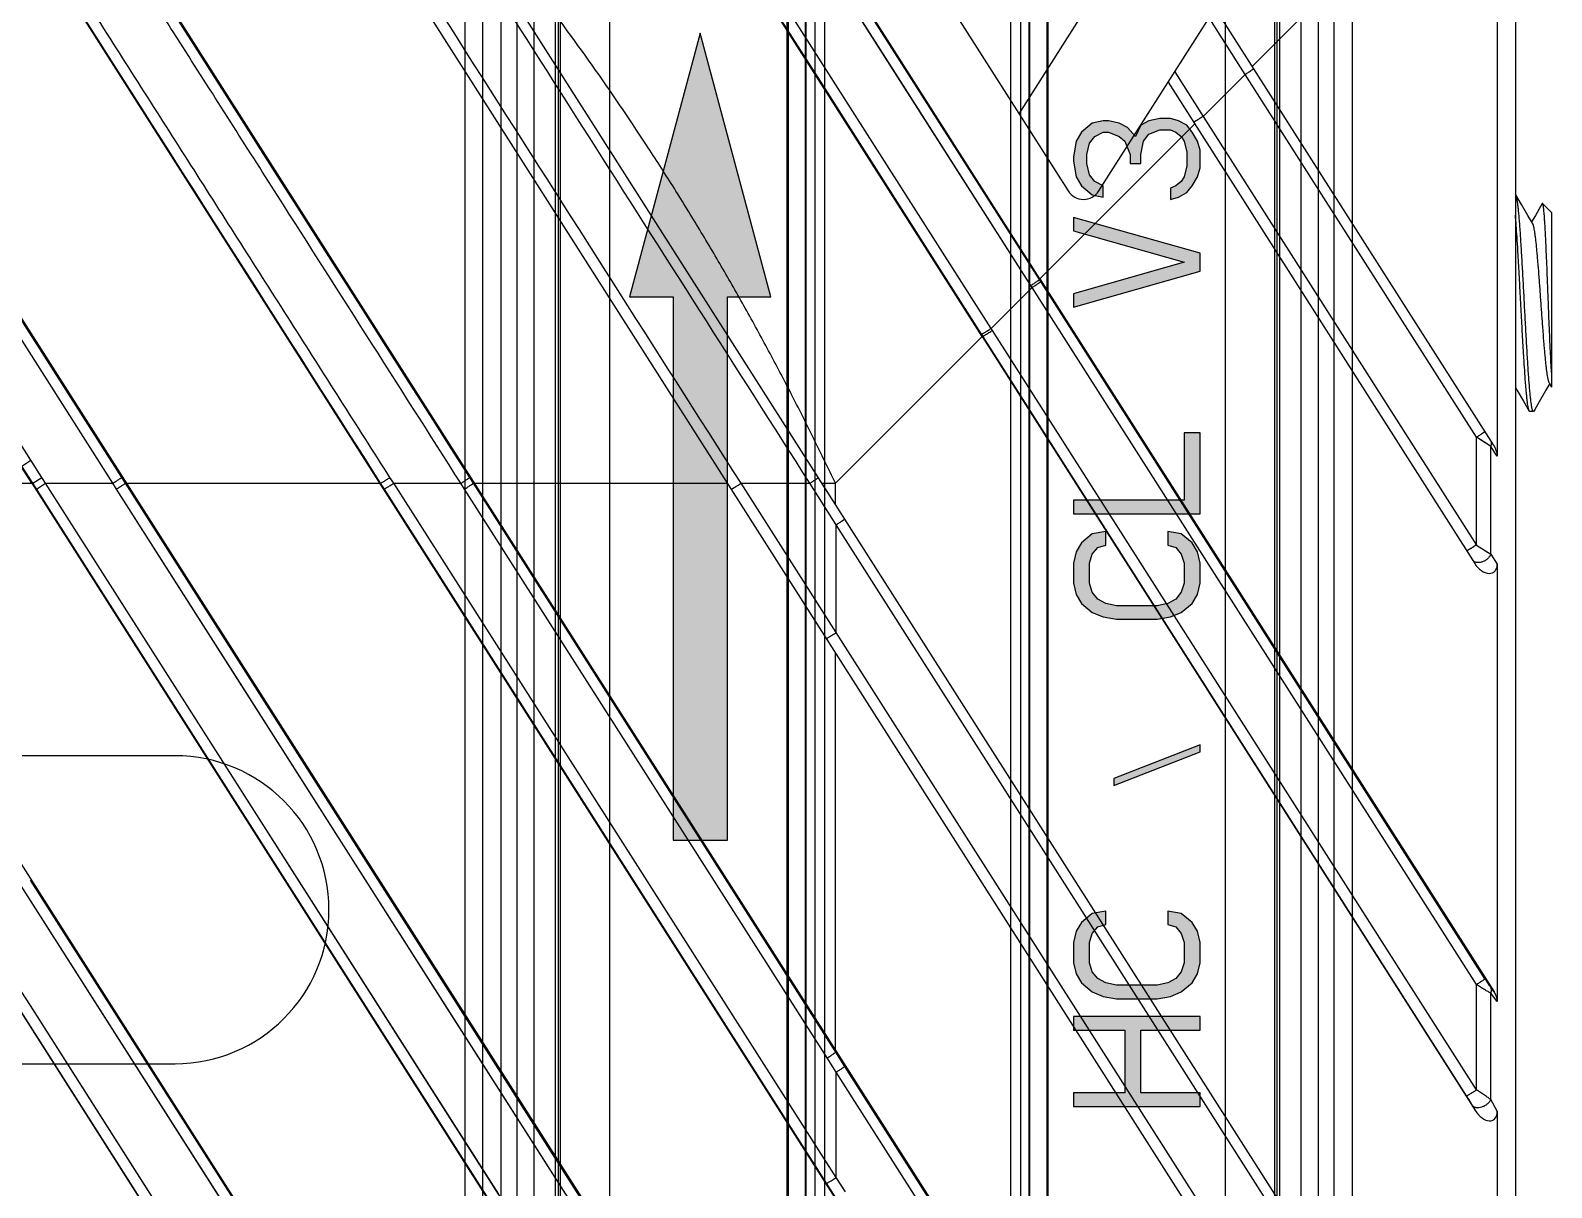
# Model space of a CAD drawing. Header units: millimetres. Extents: x 3299 to 14264, y 1863 to 5555.
# Drawn here: x 12532.88 to 12574.87, y 4728.13 to 4760.08 of the extents above; entities that cross this region are included whole.
import ezdxf

# ---------------------------------------------------------------- set-up
doc = ezdxf.new("R2010")
doc.units = ezdxf.units.MM
doc.layers.add('02___PRT_ALL_AXES', color=7, linetype='Continuous')

# ---------------------------------------------------------------- blocks, each defined once
blk = doc.blocks.new('rygj')
at = {"lineweight": 5, "true_color": 0x139b48}
h = blk.add_hatch(color=114, dxfattribs=at)
h.dxf.hatch_style = 1
h.paths.add_polyline_path([(5043.778, 3168.396), (5043.778, 3166.896), (5058.778, 3166.896), (5058.778, 3165.696), (5066.055, 3167.646), (5058.778, 3169.596), (5058.778, 3168.396)])
h = blk.add_hatch(color=114, dxfattribs=at)
h.dxf.hatch_style = 1
h.paths.add_polyline_path([(5052.292, 3156.452), (5052.23, 3156.825), (5051.982, 3157.123), (5051.734, 3157.271), (5051.424, 3157.346), (5050.866, 3157.346), (5050.556, 3157.271), (5050.308, 3157.123), (5050.061, 3156.825), (5049.937, 3156.527), (5049.875, 3156.154), (5049.875, 3155.037), (5049.937, 3154.665), (5050.061, 3154.367), (5050.308, 3154.069), (5050.556, 3153.92), (5050.866, 3153.846), (5051.424, 3153.846), (5051.734, 3153.92), (5051.982, 3154.069), (5052.23, 3154.367), (5052.292, 3154.74), (5051.92, 3154.74), (5051.858, 3154.516), (5051.672, 3154.367), (5051.424, 3154.293), (5050.866, 3154.293), (5050.618, 3154.367), (5050.432, 3154.516), (5050.308, 3154.74), (5050.247, 3155.037), (5050.247, 3156.154), (5050.308, 3156.452), (5050.432, 3156.676), (5050.618, 3156.825), (5050.866, 3156.899), (5051.424, 3156.899), (5051.672, 3156.825), (5051.858, 3156.676), (5051.92, 3156.452)])
h.paths.add_polyline_path([(5063.634, 3156.527), (5063.572, 3156.825), (5063.324, 3157.123), (5063.076, 3157.271), (5062.642, 3157.346), (5062.518, 3157.346), (5062.085, 3157.271), (5061.837, 3157.123), (5061.589, 3156.825), (5061.527, 3156.527), (5061.837, 3156.527), (5061.961, 3156.75), (5062.147, 3156.899), (5062.456, 3156.974), (5062.704, 3156.974), (5063.014, 3156.899), (5063.2, 3156.75), (5063.324, 3156.527), (5063.324, 3156.378), (5063.2, 3156.08), (5063.076, 3155.931), (5062.704, 3155.782), (5062.456, 3155.782), (5062.456, 3155.484), (5062.704, 3155.484), (5063.076, 3155.41), (5063.262, 3155.261), (5063.386, 3154.963), (5063.386, 3154.665), (5063.324, 3154.516), (5063.2, 3154.367), (5063.076, 3154.293), (5062.766, 3154.218), (5062.394, 3154.218), (5062.085, 3154.293), (5061.961, 3154.367), (5061.837, 3154.516), (5061.775, 3154.665), (5061.465, 3154.665), (5061.527, 3154.442), (5061.651, 3154.218), (5061.837, 3154.069), (5062.085, 3153.92), (5062.332, 3153.846), (5062.828, 3153.846), (5063.076, 3153.92), (5063.324, 3154.069), (5063.51, 3154.218), (5063.634, 3154.442), (5063.696, 3154.665), (5063.696, 3154.963), (5063.634, 3155.261), (5063.51, 3155.484), (5063.2, 3155.633), (5063.448, 3155.857), (5063.572, 3156.08), (5063.634, 3156.378)])
h.paths.add_polyline_path([(5060.597, 3157.346), (5059.729, 3154.293), (5058.862, 3157.346), (5058.49, 3157.346), (5059.481, 3153.846), (5059.977, 3153.846), (5060.969, 3157.346)])
h.paths.add_polyline_path([(5055.019, 3153.846), (5055.019, 3154.293), (5053.16, 3154.293), (5053.16, 3157.346), (5052.788, 3157.346), (5052.788, 3153.846)])
h.paths.add_polyline_path([(5041.817, 3156.452), (5041.755, 3156.825), (5041.507, 3157.123), (5041.26, 3157.271), (5040.95, 3157.346), (5040.392, 3157.346), (5040.082, 3157.271), (5039.834, 3157.123), (5039.586, 3156.825), (5039.462, 3156.527), (5039.4, 3156.154), (5039.4, 3155.037), (5039.462, 3154.665), (5039.586, 3154.367), (5039.834, 3154.069), (5040.082, 3153.92), (5040.392, 3153.846), (5040.95, 3153.846), (5041.26, 3153.92), (5041.507, 3154.069), (5041.755, 3154.367), (5041.817, 3154.74), (5041.445, 3154.74), (5041.383, 3154.516), (5041.198, 3154.367), (5040.95, 3154.293), (5040.392, 3154.293), (5040.144, 3154.367), (5039.958, 3154.516), (5039.834, 3154.74), (5039.772, 3155.037), (5039.772, 3156.154), (5039.834, 3156.452), (5039.958, 3156.676), (5040.144, 3156.825), (5040.392, 3156.899), (5040.95, 3156.899), (5041.198, 3156.825), (5041.383, 3156.676), (5041.445, 3156.452)])
h.paths.add_polyline_path([(5016.902, 3156.154), (5016.84, 3156.527), (5016.716, 3156.825), (5016.468, 3157.123), (5016.22, 3157.271), (5015.91, 3157.346), (5015.414, 3157.346), (5015.104, 3157.271), (5014.856, 3157.123), (5014.608, 3156.825), (5014.485, 3156.527), (5014.423, 3156.154), (5014.423, 3155.037), (5014.485, 3154.665), (5014.608, 3154.367), (5014.856, 3154.069), (5015.104, 3153.92), (5015.414, 3153.846), (5015.91, 3153.846), (5016.22, 3153.92), (5016.468, 3154.069), (5016.716, 3154.367), (5016.84, 3154.665), (5016.902, 3155.037)])
h.paths.add_polyline_path([(5028.368, 3156.527), (5028.306, 3156.825), (5028.058, 3157.123), (5027.81, 3157.271), (5027.438, 3157.346), (5027.19, 3157.346), (5026.756, 3157.271), (5026.508, 3157.123), (5026.261, 3156.825), (5026.199, 3156.527), (5026.508, 3156.527), (5026.632, 3156.75), (5026.818, 3156.899), (5027.128, 3156.974), (5027.376, 3156.974), (5027.686, 3156.899), (5027.872, 3156.75), (5027.996, 3156.527), (5027.996, 3156.378), (5027.872, 3156.08), (5026.137, 3154.218), (5026.137, 3153.846), (5028.368, 3153.846), (5028.368, 3154.218), (5026.632, 3154.218), (5028.182, 3155.857), (5028.306, 3156.08), (5028.368, 3156.378)])
h.paths.add_polyline_path([(5046.404, 3153.846), (5045.474, 3156.229), (5045.288, 3156.229), (5046.218, 3153.846)])
h.paths.add_polyline_path([(5025.269, 3157.346), (5024.401, 3154.293), (5023.533, 3157.346), (5023.162, 3157.346), (5024.153, 3153.846), (5024.649, 3153.846), (5025.641, 3157.346)])
h.paths.add_polyline_path([(5038.904, 3153.846), (5038.904, 3157.346), (5038.532, 3157.346), (5038.532, 3155.931), (5036.797, 3155.931), (5036.797, 3157.346), (5036.425, 3157.346), (5036.425, 3153.846), (5036.797, 3153.846), (5036.797, 3155.484), (5038.532, 3155.484), (5038.532, 3153.846)])
h.paths.add_polyline_path([(5019.691, 3156.229), (5019.691, 3156.527), (5019.629, 3156.75), (5019.443, 3157.048), (5019.195, 3157.271), (5018.885, 3157.346), (5017.398, 3157.346), (5017.398, 3153.846), (5018.885, 3153.846), (5019.195, 3153.92), (5019.443, 3154.144), (5019.629, 3154.442), (5019.691, 3154.665), (5019.691, 3155.037), (5019.629, 3155.261), (5019.443, 3155.559), (5019.319, 3155.633), (5019.443, 3155.708), (5019.629, 3156.005)])
h.paths.add_polyline_path([(5019.319, 3154.963), (5019.319, 3154.74), (5019.257, 3154.516), (5019.133, 3154.367), (5018.947, 3154.293), (5017.769, 3154.293), (5017.769, 3155.41), (5018.947, 3155.41), (5019.133, 3155.335), (5019.257, 3155.186)], flags=16)
h.paths.add_polyline_path([(5019.319, 3156.452), (5019.319, 3156.303), (5019.257, 3156.08), (5019.133, 3155.931), (5018.947, 3155.857), (5017.769, 3155.857), (5017.769, 3156.899), (5018.947, 3156.899), (5019.133, 3156.825), (5019.257, 3156.676)], flags=16)
h.paths.add_polyline_path([(5016.53, 3156.154), (5016.53, 3155.037), (5016.468, 3154.74), (5016.344, 3154.516), (5016.158, 3154.367), (5015.91, 3154.293), (5015.414, 3154.293), (5015.166, 3154.367), (5014.98, 3154.516), (5014.856, 3154.74), (5014.794, 3155.037), (5014.794, 3156.154), (5014.856, 3156.452), (5014.98, 3156.676), (5015.166, 3156.825), (5015.414, 3156.899), (5015.91, 3156.899), (5016.158, 3156.825), (5016.344, 3156.676), (5016.468, 3156.452)], flags=16)
h.paths.add_polyline_path([(5011.881, 3155.037), (5011.881, 3156.154), (5011.943, 3156.452), (5012.067, 3156.676), (5012.253, 3156.825), (5012.501, 3156.899), (5013.059, 3156.899), (5013.307, 3156.825), (5013.493, 3156.676), (5013.555, 3156.452), (5013.927, 3156.452), (5013.865, 3156.825), (5013.617, 3157.123), (5013.369, 3157.271), (5013.059, 3157.346), (5012.501, 3157.346), (5012.191, 3157.271), (5011.943, 3157.123), (5011.695, 3156.825), (5011.572, 3156.527), (5011.51, 3156.154), (5011.51, 3155.037), (5011.572, 3154.665), (5011.695, 3154.367), (5011.943, 3154.069), (5012.191, 3153.92), (5012.501, 3153.846), (5013.059, 3153.846), (5013.369, 3153.92), (5013.617, 3154.069), (5013.865, 3154.367), (5013.927, 3154.74), (5013.555, 3154.74), (5013.493, 3154.516), (5013.307, 3154.367), (5013.059, 3154.293), (5012.501, 3154.293), (5012.253, 3154.367), (5012.067, 3154.516), (5011.943, 3154.74)])
h.paths.add_polyline_path([(5011.014, 3153.846), (5011.014, 3154.293), (5009.154, 3154.293), (5009.154, 3157.346), (5008.782, 3157.346), (5008.782, 3153.846)])
h.paths.add_polyline_path([(5032.954, 3153.846), (5032.025, 3156.229), (5031.839, 3156.229), (5032.768, 3153.846)])
h.paths.add_polyline_path([(5006.427, 3155.633), (5006.427, 3157.346), (5006.055, 3157.346), (5006.055, 3153.846), (5006.427, 3153.846), (5006.427, 3155.037), (5006.861, 3155.559), (5007.791, 3153.846), (5008.287, 3153.846), (5007.171, 3155.931), (5008.287, 3157.346), (5007.791, 3157.346)])
at = {"color": 114, "linetype": 'Continuous', "true_color": 0x139b48}
for p, q in [((4442.055, 3171.646), (5101.055, 3171.646)), ((4442.055, 3170.146), (5101.055, 3170.146)), ((5066.055, 3167.646), (5058.778, 3169.596)), ((5058.778, 3169.596), (5058.778, 3168.396)), ((5058.778, 3168.396), (5043.778, 3168.396)), ((5043.778, 3168.396), (5043.778, 3166.896)), ((5058.778, 3165.696), (5066.055, 3167.646)), ((5043.778, 3166.896), (5058.778, 3166.896)), ((5058.778, 3166.896), (5058.778, 3165.696)), ((4495.013, 3165.246), (5068.697, 3165.246)), ((4495.398, 3164.746), (5068.312, 3164.746)), ((4495.398, 3158.546), (5068.312, 3158.546)), ((4495.013, 3158.046), (5068.697, 3158.046)), ((5036.797, 3157.346), (5036.425, 3157.346)), ((5036.425, 3157.346), (5036.425, 3153.846)), ((5036.797, 3155.931), (5036.797, 3157.346)), ((5038.904, 3157.346), (5038.532, 3157.346)), ((5038.532, 3157.346), (5038.532, 3155.931)), ((5038.904, 3153.846), (5038.904, 3157.346)), ((5040.392, 3157.346), (5040.082, 3157.271)), ((5040.95, 3157.346), (5040.392, 3157.346)), ((5041.26, 3157.271), (5040.95, 3157.346)), ((5050.866, 3157.346), (5050.556, 3157.271)), ((5051.424, 3157.346), (5050.866, 3157.346)), ((5051.734, 3157.271), (5051.424, 3157.346)), ((5053.16, 3157.346), (5052.788, 3157.346)), ((5052.788, 3157.346), (5052.788, 3153.846)), ((5053.16, 3154.293), (5053.16, 3157.346)), ((5058.862, 3157.346), (5058.49, 3157.346)), ((5058.49, 3157.346), (5059.481, 3153.846)), ((5059.729, 3154.293), (5058.862, 3157.346)), ((5060.597, 3157.346), (5059.729, 3154.293)), ((5059.977, 3153.846), (5060.969, 3157.346)), ((5060.969, 3157.346), (5060.597, 3157.346)), ((5062.518, 3157.346), (5062.085, 3157.271)), ((5062.642, 3157.346), (5062.518, 3157.346)), ((5063.076, 3157.271), (5062.642, 3157.346)), ((5039.834, 3157.123), (5039.586, 3156.825)), ((5040.082, 3157.271), (5039.834, 3157.123)), ((5040.144, 3156.825), (5040.392, 3156.899)), ((5040.392, 3156.899), (5040.95, 3156.899)), ((5040.95, 3156.899), (5041.198, 3156.825)), ((5041.507, 3157.123), (5041.26, 3157.271)), ((5041.755, 3156.825), (5041.507, 3157.123)), ((5050.308, 3157.123), (5050.061, 3156.825)), ((5050.556, 3157.271), (5050.308, 3157.123)), ((5050.618, 3156.825), (5050.866, 3156.899)), ((5050.866, 3156.899), (5051.424, 3156.899)), ((5051.424, 3156.899), (5051.672, 3156.825)), ((5051.982, 3157.123), (5051.734, 3157.271)), ((5052.23, 3156.825), (5051.982, 3157.123)), ((5061.837, 3157.123), (5061.589, 3156.825)), ((5062.085, 3157.271), (5061.837, 3157.123)), ((5061.961, 3156.75), (5062.147, 3156.899)), ((5062.147, 3156.899), (5062.456, 3156.974)), ((5062.456, 3156.974), (5062.704, 3156.974)), ((5062.704, 3156.974), (5063.014, 3156.899)), ((5063.014, 3156.899), (5063.2, 3156.75)), ((5063.324, 3157.123), (5063.076, 3157.271)), ((5063.572, 3156.825), (5063.324, 3157.123)), ((5039.462, 3156.527), (5039.4, 3156.154)), ((5039.586, 3156.825), (5039.462, 3156.527)), ((5039.772, 3156.154), (5039.834, 3156.452)), ((5039.834, 3156.452), (5039.958, 3156.676)), ((5039.958, 3156.676), (5040.144, 3156.825)), ((5041.198, 3156.825), (5041.383, 3156.676)), ((5041.383, 3156.676), (5041.445, 3156.452)), ((5041.445, 3156.452), (5041.817, 3156.452)), ((5041.817, 3156.452), (5041.755, 3156.825)), ((5049.937, 3156.527), (5049.875, 3156.154)), ((5050.061, 3156.825), (5049.937, 3156.527)), ((5050.247, 3156.154), (5050.308, 3156.452)), ((5050.308, 3156.452), (5050.432, 3156.676)), ((5050.432, 3156.676), (5050.618, 3156.825)), ((5051.672, 3156.825), (5051.858, 3156.676)), ((5051.858, 3156.676), (5051.92, 3156.452)), ((5051.92, 3156.452), (5052.292, 3156.452)), ((5052.292, 3156.452), (5052.23, 3156.825)), ((5061.589, 3156.825), (5061.527, 3156.527)), ((5061.527, 3156.527), (5061.837, 3156.527)), ((5061.837, 3156.527), (5061.961, 3156.75)), ((5063.2, 3156.75), (5063.324, 3156.527)), ((5063.324, 3156.527), (5063.324, 3156.378)), ((5063.634, 3156.527), (5063.572, 3156.825)), ((5063.634, 3156.378), (5063.634, 3156.527)), ((5039.4, 3156.154), (5039.4, 3155.037)), ((5039.772, 3155.037), (5039.772, 3156.154)), ((5045.474, 3156.229), (5045.288, 3156.229)), ((5045.288, 3156.229), (5046.218, 3153.846)), ((5046.404, 3153.846), (5045.474, 3156.229)), ((5049.875, 3156.154), (5049.875, 3155.037)), ((5050.247, 3155.037), (5050.247, 3156.154)), ((5063.2, 3156.08), (5063.076, 3155.931)), ((5063.324, 3156.378), (5063.2, 3156.08)), ((5063.448, 3155.857), (5063.572, 3156.08)), ((5063.572, 3156.08), (5063.634, 3156.378)), ((5038.532, 3155.931), (5036.797, 3155.931)), ((5062.704, 3155.782), (5062.456, 3155.782)), ((5062.456, 3155.782), (5062.456, 3155.484)), ((5063.076, 3155.931), (5062.704, 3155.782)), ((5063.2, 3155.633), (5063.448, 3155.857)), ((5063.51, 3155.484), (5063.2, 3155.633)), ((5036.797, 3155.484), (5038.532, 3155.484)), ((5036.797, 3153.846), (5036.797, 3155.484)), ((5038.532, 3155.484), (5038.532, 3153.846)), ((5062.456, 3155.484), (5062.704, 3155.484)), ((5062.704, 3155.484), (5063.076, 3155.41)), ((5063.076, 3155.41), (5063.262, 3155.261)), ((5063.262, 3155.261), (5063.386, 3154.963)), ((5063.634, 3155.261), (5063.51, 3155.484)), ((5063.696, 3154.963), (5063.634, 3155.261)), ((5039.4, 3155.037), (5039.462, 3154.665)), ((5039.834, 3154.74), (5039.772, 3155.037)), ((5049.875, 3155.037), (5049.937, 3154.665)), ((5050.308, 3154.74), (5050.247, 3155.037)), ((5063.386, 3154.963), (5063.386, 3154.665)), ((5063.696, 3154.665), (5063.696, 3154.963)), ((5039.462, 3154.665), (5039.586, 3154.367)), ((5039.586, 3154.367), (5039.834, 3154.069)), ((5039.958, 3154.516), (5039.834, 3154.74)), ((5040.144, 3154.367), (5039.958, 3154.516)), ((5040.392, 3154.293), (5040.144, 3154.367)), ((5041.198, 3154.367), (5040.95, 3154.293)), ((5041.383, 3154.516), (5041.198, 3154.367)), ((5041.445, 3154.74), (5041.383, 3154.516)), ((5041.817, 3154.74), (5041.445, 3154.74)), ((5041.507, 3154.069), (5041.755, 3154.367)), ((5041.755, 3154.367), (5041.817, 3154.74)), ((5049.937, 3154.665), (5050.061, 3154.367)), ((5050.061, 3154.367), (5050.308, 3154.069)), ((5050.432, 3154.516), (5050.308, 3154.74)), ((5050.618, 3154.367), (5050.432, 3154.516)), ((5050.866, 3154.293), (5050.618, 3154.367)), ((5051.672, 3154.367), (5051.424, 3154.293)), ((5051.858, 3154.516), (5051.672, 3154.367)), ((5051.92, 3154.74), (5051.858, 3154.516)), ((5052.292, 3154.74), (5051.92, 3154.74)), ((5051.982, 3154.069), (5052.23, 3154.367)), ((5052.23, 3154.367), (5052.292, 3154.74)), ((5061.775, 3154.665), (5061.465, 3154.665)), ((5061.465, 3154.665), (5061.527, 3154.442)), ((5061.527, 3154.442), (5061.651, 3154.218)), ((5061.837, 3154.516), (5061.775, 3154.665)), ((5061.961, 3154.367), (5061.837, 3154.516)), ((5062.085, 3154.293), (5061.961, 3154.367)), ((5063.2, 3154.367), (5063.076, 3154.293)), ((5063.324, 3154.516), (5063.2, 3154.367)), ((5063.386, 3154.665), (5063.324, 3154.516)), ((5063.51, 3154.218), (5063.634, 3154.442)), ((5063.634, 3154.442), (5063.696, 3154.665)), ((5039.834, 3154.069), (5040.082, 3153.92)), ((5040.95, 3154.293), (5040.392, 3154.293)), ((5041.26, 3153.92), (5041.507, 3154.069)), ((5050.308, 3154.069), (5050.556, 3153.92)), ((5051.424, 3154.293), (5050.866, 3154.293)), ((5051.734, 3153.92), (5051.982, 3154.069)), ((5055.019, 3154.293), (5053.16, 3154.293)), ((5055.019, 3153.846), (5055.019, 3154.293)), ((5061.651, 3154.218), (5061.837, 3154.069)), ((5061.837, 3154.069), (5062.085, 3153.92)), ((5062.394, 3154.218), (5062.085, 3154.293)), ((5062.766, 3154.218), (5062.394, 3154.218)), ((5063.076, 3154.293), (5062.766, 3154.218)), ((5063.076, 3153.92), (5063.324, 3154.069)), ((5063.324, 3154.069), (5063.51, 3154.218)), ((5036.425, 3153.846), (5036.797, 3153.846)), ((5038.532, 3153.846), (5038.904, 3153.846)), ((5040.082, 3153.92), (5040.392, 3153.846)), ((5040.392, 3153.846), (5040.95, 3153.846)), ((5040.95, 3153.846), (5041.26, 3153.92)), ((5046.218, 3153.846), (5046.404, 3153.846)), ((5050.556, 3153.92), (5050.866, 3153.846)), ((5050.866, 3153.846), (5051.424, 3153.846)), ((5051.424, 3153.846), (5051.734, 3153.92)), ((5052.788, 3153.846), (5055.019, 3153.846)), ((5059.481, 3153.846), (5059.977, 3153.846)), ((5062.085, 3153.92), (5062.332, 3153.846)), ((5062.332, 3153.846), (5062.828, 3153.846)), ((5062.828, 3153.846), (5063.076, 3153.92)), ((4442.055, 3153.146), (5101.055, 3153.146)), ((4442.055, 3151.646), (5101.055, 3151.646))]:
    blk.add_line(p, q, dxfattribs=at)
at = {"layer": '02___PRT_ALL_AXES', "color": 114, "linetype": 'Continuous', "true_color": 0x139b48}
for p, q in [((5068.145, 3164.485), (4464.566, 3164.485)), ((5068.145, 3158.807), (4464.566, 3158.807))]:
    blk.add_line(p, q, dxfattribs=at)
blk = doc.blocks.new('ERTFHGJ')
at = {"color": 40, "linetype": 'Continuous', "true_color": 0xf8d731}
for p, q in [((8900.957, 3696.77), (8900.957, 3617.77)), ((8901.457, 3617.77), (8901.457, 3696.77)), ((8901.957, 3617.77), (8901.957, 3696.77)), ((8902.402, 3617.77), (8902.402, 3696.77)), ((8902.874, 3617.77), (8902.874, 3696.77)), ((8903.457, 3617.77), (8903.457, 3696.77)), ((8903.537, 3696.77), (8903.537, 3617.77)), ((8903.598, 3617.77), (8903.598, 3696.77)), ((8909.882, 3696.77), (8909.882, 3617.77)), ((8910.382, 3617.77), (8910.382, 3696.77)), ((8916.532, 3617.77), (8916.532, 3696.77)), ((8917.032, 3617.77), (8917.032, 3696.77)), ((8923.315, 3617.77), (8923.315, 3696.77)), ((8923.377, 3696.77), (8923.377, 3617.77)), ((8923.457, 3617.77), (8923.457, 3696.77)), ((8924.039, 3696.77), (8924.039, 3617.77)), ((8924.511, 3696.77), (8924.511, 3617.77)), ((8924.957, 3617.77), (8924.957, 3696.77)), ((8925.457, 3617.77), (8925.457, 3696.77)), ((8910.882, 3685.9), (8910.882, 3628.641)), ((8916.032, 3628.641), (8916.032, 3685.9)), ((8892.957, 3661.52), (8887.957, 3661.52)), ((8887.957, 3653.02), (8892.957, 3653.02))]:
    blk.add_line(p, q, dxfattribs=at)
blk.add_arc((8892.957, 3657.27), 4.25, 270, 90, dxfattribs=at)
blk = doc.blocks.new('rsfv')
at = {"rotation": 90}
blk.add_blockref('rygj', (14412.273, 369.859), dxfattribs=at)
blk.add_blockref('ERTFHGJ', (2337.17, 1754.444))
blk = doc.blocks.new('1111')
at = {"color": 7, "linetype": 'Continuous'}
for p, q in [((16602.781, 7051.634), (16602.781, 6714.134)), ((16521.039, 7050.956), (16602.197, 6923.563)), ((16530.643, 7050.956), (16602.197, 6938.638)), ((16540.247, 7050.956), (16602.197, 6953.714)), ((16518.641, 7050.624), (16601.677, 6920.285)), ((16537.849, 7050.624), (16601.677, 6950.435)), ((16570.281, 7037.615), (16590.438, 7005.975)), ((16571.457, 6997.906), (16549.494, 7032.382)), ((16573.917, 6998.067), (16553.024, 7030.861)), ((16589.644, 7003.529), (16574.028, 7028.042)), ((16589.655, 7003.551), (16574.048, 7028.05)), ((16589.407, 7003.369), (16574.119, 7027.362)), ((16588.31, 7002.182), (16573.889, 7024.815)), ((16588.044, 7002.02), (16573.779, 7024.412)), ((16583.531, 7009.104), (16573.779, 7024.412)), ((16588.062, 7001.958), (16573.784, 7024.37)), ((16589.081, 7008.105), (16598.585, 7023.023)), ((16585.991, 7009.264), (16578.403, 7021.175)), ((16602.181, 6968.814), (16569.293, 7020.437)), ((16591.281, 7005.975), (16600.504, 7020.451)), ((16601.659, 6965.538), (16566.745, 7020.343)), ((16585.819, 7009), (16582.231, 7014.631)), ((16599.795, 7013.691), (16595.522, 7009.418)), ((16566.262, 7010.083), (16565.567, 7011.173)), ((16602.181, 6998.965), (16594.498, 7011.024)), ((16563.724, 7010.046), (16563.446, 7010.481)), ((16595.323, 7009.194), (16594.328, 7010.757)), ((16602.282, 7010.749), (16602.282, 6998.651)), ((16564.011, 7009.595), (16563.724, 7010.046)), ((16566.948, 7009.005), (16566.262, 7010.083)), ((16564.306, 7009.132), (16564.011, 7009.595)), ((16564.597, 7008.675), (16564.306, 7009.132)), ((16588.044, 7002.02), (16583.531, 7009.104)), ((16589.644, 7003.529), (16585.991, 7009.264)), ((16593.379, 7009.268), (16594.164, 7008.036)), ((16595.323, 7009.194), (16594.164, 7008.036)), ((16601.704, 6999.179), (16595.323, 7009.194)), ((16567.588, 7008), (16566.948, 7009.005)), ((16589.407, 7003.369), (16585.819, 7009)), ((16593.194, 7008.977), (16601.659, 6995.689)), ((16564.874, 7008.241), (16564.597, 7008.675)), ((16565.14, 7007.822), (16564.874, 7008.241)), ((16568.155, 7007.111), (16567.588, 7008)), ((16594.164, 7008.036), (16601.704, 6996.201)), ((16565.407, 7007.404), (16565.14, 7007.822)), ((16593.928, 7007.824), (16589.655, 7003.551)), ((16565.683, 7006.971), (16565.407, 7007.404)), ((16568.667, 7006.306), (16568.155, 7007.111)), ((16565.972, 7006.517), (16565.683, 7006.971)), ((16566.27, 7006.049), (16565.972, 7006.517)), ((16569.163, 7005.528), (16568.667, 7006.306)), ((16566.567, 7005.582), (16566.27, 7006.049)), ((16602.796, 7005.871), (16602.781, 7005.884)), ((16602.951, 7005.603), (16602.796, 7005.871)), ((16566.856, 7005.13), (16566.567, 7005.582)), ((16569.662, 7004.746), (16569.163, 7005.528)), ((16603.125, 7005.303), (16602.951, 7005.603)), ((16603.525, 7005.626), (16603.334, 7005.298)), ((16603.781, 7005.384), (16603.535, 7005.63)), ((16603.781, 7005.384), (16603.781, 7000.56)), ((16567.133, 7004.694), (16566.856, 7005.13)), ((16603.251, 7005.087), (16603.125, 7005.303)), ((16603.334, 7005.298), (16603.231, 7005.121)), ((16567.407, 7004.264), (16567.133, 7004.694)), ((16570.161, 7003.962), (16569.662, 7004.746)), ((16567.687, 7003.825), (16567.407, 7004.264)), ((16567.981, 7003.363), (16567.687, 7003.825)), ((16570.653, 7003.19), (16570.161, 7003.962)), ((16568.293, 7002.874), (16567.981, 7003.363)), ((16589.442, 7003.313), (16588.31, 7002.182)), ((16589.442, 7003.313), (16589.407, 7003.369)), ((16601.704, 6984.066), (16589.442, 7003.313)), ((16589.655, 7003.551), (16589.644, 7003.529)), ((16589.68, 7003.473), (16589.644, 7003.529)), ((16589.655, 7003.551), (16602.197, 6983.865)), ((16601.941, 6984.226), (16589.68, 7003.473)), ((16564.063, 6997.906), (16560.923, 7002.833)), ((16564.313, 6998.067), (16561.175, 7002.993)), ((16568.614, 7002.369), (16568.293, 7002.874)), ((16571.12, 7002.456), (16570.653, 7003.19)), ((16571.546, 7001.788), (16571.12, 7002.456)), ((16568.933, 7001.869), (16568.614, 7002.369)), ((16588.079, 7001.965), (16588.044, 7002.02)), ((16588.062, 7001.958), (16588.079, 7001.965)), ((16601.437, 6980.997), (16588.079, 7001.965)), ((16588.346, 7002.126), (16588.31, 7002.182)), ((16601.704, 6981.158), (16588.346, 7002.126)), ((16569.241, 7001.385), (16568.933, 7001.869)), ((16571.922, 7001.198), (16571.546, 7001.788)), ((16588.062, 7001.958), (16584.01, 6997.906)), ((16588.062, 7001.958), (16601.677, 6980.586)), ((16569.533, 7000.926), (16569.241, 7001.385)), ((16572.255, 7000.674), (16571.922, 7001.198)), ((16569.81, 7000.493), (16569.533, 7000.926)), ((16570.318, 6999.695), (16569.81, 7000.493)), ((16572.556, 7000.202), (16572.255, 7000.674)), ((16602.781, 7000.56), (16602.834, 7000.469)), ((16602.834, 7000.469), (16603.008, 7000.169)), ((16603.451, 7000.164), (16603.625, 7000.464)), ((16603.625, 7000.464), (16603.731, 7000.646)), ((16603.711, 7000.68), (16603.781, 7000.56)), ((16573.09, 6999.365), (16572.556, 7000.202)), ((16603.008, 7000.169), (16603.166, 6999.896)), ((16603.181, 6999.884), (16603.166, 6999.896)), ((16603.316, 6999.931), (16603.281, 6999.884)), ((16603.316, 6999.931), (16603.451, 7000.164)), ((16570.551, 6999.329), (16570.318, 6999.695)), ((16570.971, 6998.67), (16570.551, 6999.329)), ((16573.326, 6998.994), (16573.09, 6999.365)), ((16602.009, 6998.987), (16601.704, 6999.179)), ((16601.704, 6996.201), (16601.704, 6999.179)), ((16601.793, 6999.123), (16601.704, 6999.179)), ((16601.875, 6999.071), (16601.793, 6999.123)), ((16601.947, 6999.026), (16601.875, 6999.071)), ((16602.009, 6998.987), (16601.947, 6999.026)), ((16561.804, 6998.541), (16561.513, 6998.997)), ((16571.313, 6998.133), (16570.971, 6998.67)), ((16573.735, 6998.352), (16573.326, 6998.994)), ((16602.107, 6998.926), (16602.009, 6998.987)), ((16602.107, 6995.948), (16602.107, 6998.926)), ((16602.282, 6998.651), (16602.107, 6998.926)), ((16561.83, 6997.906), (16561.534, 6998.372)), ((16561.552, 6998.381), (16561.804, 6998.541)), ((16561.854, 6997.906), (16561.552, 6998.381)), ((16562.106, 6998.067), (16561.804, 6998.541)), ((16573.917, 6998.067), (16573.735, 6998.352)), ((16561.538, 6997.906), (16561.83, 6997.906)), ((16561.83, 6997.906), (16561.854, 6997.906)), ((16561.83, 6997.906), (16601.677, 6935.36)), ((16561.854, 6997.906), (16562.106, 6998.067)), ((16583.768, 6963.505), (16561.854, 6997.906)), ((16561.956, 6997.746), (16562.209, 6997.906)), ((16562.209, 6997.906), (16562.106, 6998.067)), ((16562.209, 6997.906), (16564.063, 6997.906)), ((16584.035, 6963.667), (16562.209, 6997.906)), ((16565.052, 6993.446), (16562.209, 6997.906)), ((16564.165, 6997.746), (16564.063, 6997.906)), ((16564.415, 6997.906), (16564.313, 6998.067)), ((16564.415, 6997.906), (16564.313, 6998.067)), ((16564.439, 6997.906), (16564.415, 6997.906)), ((16570.835, 6987.829), (16564.415, 6997.906)), ((16584.022, 6967.128), (16564.415, 6997.906)), ((16564.439, 6997.906), (16571.434, 6997.906)), ((16571.457, 6997.906), (16571.313, 6998.133)), ((16571.434, 6997.906), (16571.457, 6997.906)), ((16571.56, 6997.745), (16571.457, 6997.906)), ((16571.818, 6997.906), (16571.716, 6998.067)), ((16571.818, 6997.906), (16573.672, 6997.906)), ((16584.035, 6978.742), (16571.818, 6997.906)), ((16573.775, 6997.746), (16573.672, 6997.906)), ((16574.019, 6997.906), (16573.917, 6998.067)), ((16574.043, 6997.906), (16574.019, 6997.906)), ((16584.022, 6982.203), (16574.019, 6997.906)), ((16574.043, 6997.906), (16581.039, 6997.906)), ((16581.407, 6997.906), (16583.306, 6997.906)), ((16584.035, 6993.785), (16581.407, 6997.906)), ((16584.035, 6996.763), (16583.306, 6997.906)), ((16583.647, 6997.906), (16584.01, 6997.906)), ((16584.01, 6997.337), (16584.01, 6997.906)), ((16564.798, 6993.285), (16561.956, 6997.746)), ((16583.784, 6966.968), (16564.165, 6997.746)), ((16567.523, 6992.478), (16564.165, 6997.746)), ((16583.768, 6978.581), (16571.56, 6997.745)), ((16583.784, 6982.043), (16573.775, 6997.746)), ((16584.035, 6993.785), (16584.035, 6996.763)), ((16601.704, 6969.028), (16584.035, 6996.763)), ((16601.704, 6996.201), (16602.107, 6995.948)), ((16602.107, 6995.948), (16602.282, 6995.673)), ((16602.282, 6995.673), (16602.282, 6983.599)), ((16601.704, 6966.05), (16584.035, 6993.785)), ((16567.383, 6989.227), (16564.798, 6993.285)), ((16567.639, 6989.387), (16565.052, 6993.446)), ((16584.01, 6982.261), (16584.01, 6993.242)), ((16573.427, 6983.216), (16567.523, 6992.478)), ((16574.718, 6978.282), (16567.639, 6989.387)), ((16574.457, 6978.121), (16567.383, 6989.227)), ((16576.356, 6979.161), (16570.835, 6987.829)), ((16584.022, 6952.053), (16561.79, 6986.952)), ((16564.642, 6982.475), (16561.79, 6986.952)), ((16566.986, 6978.245), (16561.538, 6986.791)), ((16583.784, 6951.893), (16561.538, 6986.791)), ((16601.704, 6981.158), (16601.704, 6984.066)), ((16602.197, 6983.865), (16602.102, 6983.988)), ((16561.79, 6983.487), (16561.538, 6983.883)), ((16584.035, 6948.591), (16561.79, 6983.487)), ((16564.686, 6978.945), (16561.79, 6983.487)), ((16602.107, 6980.891), (16602.107, 6983.828)), ((16602.282, 6983.599), (16602.107, 6983.828)), ((16583.768, 6948.43), (16561.538, 6983.327)), ((16567.063, 6974.653), (16561.538, 6983.327)), ((16578.714, 6974.922), (16573.427, 6983.216)), ((16572.012, 6970.905), (16564.642, 6982.475)), ((16584.01, 6982.261), (16584.022, 6982.203)), ((16584.035, 6981.65), (16583.784, 6982.043)), ((16584.272, 6981.81), (16584.022, 6982.203)), ((16601.941, 6954.076), (16584.272, 6981.81)), ((16584.035, 6978.742), (16584.035, 6981.65)), ((16601.704, 6953.916), (16584.035, 6981.65)), ((16601.677, 6980.586), (16601.598, 6980.73)), ((16602.282, 6980.571), (16602.107, 6980.891)), ((16602.282, 6980.571), (16602.282, 6968.5)), ((16569.776, 6970.959), (16564.686, 6978.945)), ((16581.463, 6971.144), (16576.356, 6979.161)), ((16584.021, 6978.185), (16583.768, 6978.581)), ((16584.287, 6978.346), (16584.035, 6978.742))]:
    blk.add_line(p, q, dxfattribs=at)
blk.add_arc((16590.859, 7006.244), 0.5, 212.5, 327.5, dxfattribs=at)
for centre, major_axis, ratio, start_param, end_param in [((16601.92, 6998.816), (-0.264, 0.384), 0.642651, -2.389365, -1.624536), ((16601.92, 6995.838), (-0.264, 0.384), 0.642651, 1.517057, 3.893821), ((16601.92, 6983.736), (-0.278, 0.337), 0.685856, -2.447355, -1.747542), ((16601.92, 6980.763), (-0.253, 0.43), 0.601104, -4.65481, -2.346373)]:
    blk.add_ellipse(centre, major_axis=major_axis, ratio=ratio, start_param=start_param, end_param=end_param, dxfattribs=at)
for points, knots in [([(16571.716, 6998.067), (16570.8, 6999.504), (16568.968, 7002.378), (16566.221, 7006.69), (16563.474, 7011.001), (16560.728, 7015.313), (16557.982, 7019.625), (16554.321, 7025.373), (16551.576, 7029.683), (16549.746, 7032.557)], [0, 0, 0, 0, 0.125015, 0.250035, 0.375056, 0.500076, 0.625089, 0.750088, 1, 1, 1, 1]), ([(16573.672, 6997.906), (16571.93, 7000.64), (16569.317, 7004.741), (16565.833, 7010.209), (16563.22, 7014.31), (16560.608, 7018.412), (16557.126, 7023.88), (16554.514, 7027.98), (16552.774, 7030.713)], [0, 0, 0, 0, 0.250021, 0.375037, 0.500053, 0.625064, 0.750065, 1, 1, 1, 1]), ([(16581.407, 6997.906), (16579.027, 7001.641), (16574.267, 7009.112), (16569.507, 7016.583), (16567.127, 7020.319)], [0, 0, 0, 0, 0.499973, 1, 1, 1, 1]), ([(16583.306, 6997.906), (16581.275, 7001.093), (16577.212, 7007.468), (16573.151, 7013.843), (16571.12, 7017.032)], [0, 0, 0, 0, 0.499959, 1, 1, 1, 1]), ([(16584.01, 6997.906), (16583.82, 6998.31), (16583.433, 6999.113), (16582.931, 7000.108), (16582.52, 7000.899), (16582.103, 7001.687), (16581.569, 7002.665), (16580.908, 7003.827), (16580.226, 7004.978), (16579.524, 7006.116), (16578.561, 7007.617), (16577.307, 7009.46), (16575.721, 7011.615), (16574.054, 7013.708), (16572.89, 7015.059), (16572.296, 7015.724)], [0, 0, 0, 0, 0.062493, 0.12499, 0.15624, 0.18749, 0.249988, 0.312486, 0.374985, 0.437486, 0.499988, 0.624988, 0.74999, 0.874994, 1, 1, 1, 1]), ([(16595.323, 7009.194), (16595.339, 7009.205), (16595.37, 7009.225), (16595.415, 7009.254), (16595.45, 7009.277), (16595.476, 7009.294), (16595.493, 7009.306), (16595.509, 7009.316), (16595.522, 7009.326), (16595.534, 7009.334), (16595.544, 7009.341), (16595.551, 7009.346), (16595.555, 7009.349), (16595.557, 7009.351), (16595.559, 7009.353), (16595.56, 7009.354), (16595.561, 7009.355), (16595.561, 7009.356), (16595.561, 7009.356)], [0, 0, 0, 0, 0.196965, 0.385213, 0.557811, 0.636283, 0.708546, 0.773962, 0.831919, 0.88191, 0.923472, 0.956239, 0.969238, 0.979938, 0.988324, 0.994402, 0.99821, 1, 1, 1, 1]), ([(16594.164, 7008.036), (16594.147, 7008.025), (16594.114, 7008.004), (16594.073, 7007.978), (16594.041, 7007.958), (16594.018, 7007.944), (16593.997, 7007.931), (16593.978, 7007.92), (16593.96, 7007.909), (16593.944, 7007.9), (16593.931, 7007.892), (16593.919, 7007.885), (16593.911, 7007.881), (16593.906, 7007.878), (16593.903, 7007.876), (16593.9, 7007.875), (16593.898, 7007.875), (16593.897, 7007.874), (16593.896, 7007.874), (16593.896, 7007.874)], [0, 0, 0, 0, 0.192507, 0.378902, 0.467383, 0.551547, 0.630534, 0.703523, 0.769793, 0.828658, 0.87954, 0.921915, 0.955367, 0.968646, 0.979578, 0.988145, 0.994348, 0.998221, 1, 1, 1, 1]), ([(16603.258, 6999.914), (16603.256, 6999.922), (16603.25, 6999.938), (16603.243, 6999.967), (16603.236, 7000.002), (16603.229, 7000.042), (16603.222, 7000.089), (16603.212, 7000.162), (16603.199, 7000.267), (16603.185, 7000.409), (16603.171, 7000.572), (16603.156, 7000.754), (16603.142, 7000.954), (16603.128, 7001.169), (16603.108, 7001.483), (16603.084, 7001.9), (16603.055, 7002.422), (16603.027, 7002.96), (16602.999, 7003.494), (16602.975, 7003.93), (16602.955, 7004.265), (16602.941, 7004.5), (16602.926, 7004.722), (16602.912, 7004.928), (16602.898, 7005.118), (16602.883, 7005.289), (16602.869, 7005.441), (16602.855, 7005.571), (16602.842, 7005.666), (16602.832, 7005.731), (16602.825, 7005.77), (16602.818, 7005.804), (16602.811, 7005.832), (16602.805, 7005.851), (16602.8, 7005.864), (16602.797, 7005.869), (16602.796, 7005.871)], [0, 0, 0, 0, 0.003944, 0.008867, 0.014771, 0.02165, 0.029496, 0.038298, 0.0587, 0.082695, 0.1101, 0.140686, 0.174211, 0.210397, 0.24895, 0.33187, 0.420255, 0.511204, 0.60173, 0.688864, 0.730256, 0.769744, 0.807001, 0.841723, 0.873624, 0.902447, 0.927956, 0.949948, 0.968252, 0.975975, 0.982732, 0.988512, 0.99331, 0.997131, 0.998682, 1, 1, 1, 1]), ([(16603.535, 7005.63), (16603.534, 7005.63), (16603.533, 7005.631), (16603.532, 7005.632), (16603.531, 7005.632), (16603.53, 7005.632), (16603.528, 7005.631), (16603.526, 7005.629), (16603.525, 7005.628), (16603.525, 7005.626)], [0, 0, 0, 0, 0.126281, 0.234428, 0.332529, 0.431198, 0.540894, 0.66942, 1, 1, 1, 1]), ([(16603.781, 7000.971), (16603.775, 7001.061), (16603.764, 7001.255), (16603.748, 7001.565), (16603.732, 7001.911), (16603.717, 7002.283), (16603.701, 7002.672), (16603.686, 7003.069), (16603.671, 7003.463), (16603.655, 7003.847), (16603.64, 7004.21), (16603.627, 7004.497), (16603.617, 7004.71), (16603.609, 7004.855), (16603.602, 7004.99), (16603.594, 7005.113), (16603.587, 7005.224), (16603.58, 7005.323), (16603.572, 7005.408), (16603.566, 7005.471), (16603.561, 7005.514), (16603.557, 7005.541), (16603.553, 7005.565), (16603.55, 7005.585), (16603.546, 7005.602), (16603.543, 7005.614), (16603.539, 7005.623), (16603.537, 7005.628), (16603.535, 7005.629), (16603.535, 7005.63)], [0, 0, 0, 0, 0.057846, 0.125026, 0.199753, 0.280166, 0.364257, 0.449971, 0.535255, 0.618101, 0.696591, 0.768944, 0.80231, 0.833552, 0.8625, 0.889005, 0.912921, 0.934127, 0.952519, 0.968003, 0.974633, 0.980513, 0.985639, 0.990006, 0.993612, 0.996464, 0.998577, 0.99937, 1, 1, 1, 1]), ([(16603.155, 6999.924), (16603.153, 6999.931), (16603.148, 6999.946), (16603.143, 6999.97), (16603.137, 6999.998), (16603.129, 7000.043), (16603.119, 7000.108), (16603.107, 7000.198), (16603.096, 7000.303), (16603.084, 7000.421), (16603.072, 7000.553), (16603.056, 7000.753), (16603.037, 7001.03), (16603.014, 7001.391), (16602.991, 7001.783), (16602.967, 7002.2), (16602.944, 7002.631), (16602.921, 7003.068), (16602.898, 7003.501), (16602.875, 7003.92), (16602.852, 7004.318), (16602.829, 7004.684), (16602.806, 7005.012), (16602.79, 7005.216), (16602.781, 7005.311)], [0, 0, 0, 0, 0.003872, 0.008452, 0.01374, 0.019733, 0.033815, 0.050644, 0.07013, 0.092181, 0.11668, 0.143495, 0.203504, 0.270928, 0.344327, 0.42213, 0.50267, 0.584219, 0.66503, 0.74337, 0.817559, 0.886009, 0.947259, 1, 1, 1, 1]), ([(16603.251, 7005.087), (16603.253, 7005.083), (16603.259, 7005.072), (16603.266, 7005.052), (16603.273, 7005.029), (16603.28, 7005.001), (16603.287, 7004.969), (16603.297, 7004.917), (16603.309, 7004.843), (16603.324, 7004.741), (16603.338, 7004.625), (16603.352, 7004.494), (16603.366, 7004.35), (16603.381, 7004.194), (16603.4, 7003.966), (16603.424, 7003.661), (16603.453, 7003.279), (16603.481, 7002.884), (16603.509, 7002.488), (16603.538, 7002.106), (16603.562, 7001.801), (16603.581, 7001.573), (16603.596, 7001.417), (16603.61, 7001.273), (16603.624, 7001.143), (16603.638, 7001.026), (16603.653, 7000.925), (16603.665, 7000.85), (16603.675, 7000.799), (16603.682, 7000.767), (16603.689, 7000.739), (16603.696, 7000.715), (16603.703, 7000.696), (16603.709, 7000.685), (16603.711, 7000.68)], [0, 0, 0, 0, 0.003671, 0.008271, 0.013817, 0.020315, 0.02776, 0.036147, 0.055694, 0.078812, 0.105335, 0.135051, 0.167724, 0.203096, 0.240876, 0.322432, 0.409751, 0.499999, 0.590248, 0.677567, 0.759123, 0.796903, 0.832274, 0.864949, 0.894663, 0.921187, 0.944306, 0.963851, 0.97224, 0.979685, 0.986181, 0.991726, 0.996326, 1, 1, 1, 1]), ([(16589.407, 7003.369), (16589.422, 7003.378), (16589.451, 7003.397), (16589.494, 7003.425), (16589.533, 7003.451), (16589.568, 7003.474), (16589.594, 7003.491), (16589.611, 7003.503), (16589.621, 7003.511), (16589.63, 7003.517), (16589.636, 7003.522), (16589.641, 7003.526), (16589.644, 7003.528), (16589.644, 7003.529)], [0, 0, 0, 0, 0.186782, 0.366132, 0.532176, 0.679598, 0.803612, 0.855563, 0.900227, 0.937253, 0.966355, 0.987307, 1, 1, 1, 1]), ([(16589.442, 7003.313), (16589.457, 7003.323), (16589.487, 7003.342), (16589.529, 7003.37), (16589.569, 7003.395), (16589.603, 7003.419), (16589.629, 7003.436), (16589.646, 7003.448), (16589.657, 7003.455), (16589.665, 7003.462), (16589.672, 7003.467), (16589.676, 7003.47), (16589.679, 7003.473), (16589.68, 7003.473)], [0, 0, 0, 0, 0.186782, 0.366131, 0.532175, 0.679595, 0.803609, 0.85556, 0.900224, 0.93725, 0.966352, 0.987305, 1, 1, 1, 1]), ([(16588.044, 7002.02), (16588.044, 7002.021), (16588.045, 7002.021), (16588.049, 7002.022), (16588.054, 7002.025), (16588.062, 7002.029), (16588.072, 7002.035), (16588.085, 7002.042), (16588.105, 7002.054), (16588.134, 7002.071), (16588.173, 7002.095), (16588.216, 7002.122), (16588.263, 7002.151), (16588.294, 7002.171), (16588.31, 7002.182)], [0, 0, 0, 0, 0.005231, 0.012589, 0.033669, 0.063117, 0.100673, 0.146013, 0.198735, 0.324335, 0.472945, 0.63916, 0.81702, 1, 1, 1, 1]), ([(16588.079, 7001.965), (16588.08, 7001.965), (16588.081, 7001.965), (16588.084, 7001.967), (16588.09, 7001.969), (16588.098, 7001.974), (16588.108, 7001.979), (16588.12, 7001.986), (16588.14, 7001.998), (16588.169, 7002.016), (16588.208, 7002.04), (16588.252, 7002.067), (16588.298, 7002.096), (16588.33, 7002.116), (16588.346, 7002.126)], [0, 0, 0, 0, 0.005231, 0.012589, 0.033669, 0.063117, 0.100673, 0.146013, 0.198735, 0.324335, 0.472945, 0.63916, 0.81702, 1, 1, 1, 1]), ([(16603.166, 6999.896), (16603.164, 6999.9), (16603.16, 6999.909), (16603.157, 6999.919), (16603.155, 6999.924)], [0, 0, 0, 0, 0.439393, 1, 1, 1, 1]), ([(16603.281, 6999.884), (16603.28, 6999.884), (16603.278, 6999.884), (16603.275, 6999.886), (16603.272, 6999.888), (16603.268, 6999.893), (16603.263, 6999.902), (16603.26, 6999.91), (16603.258, 6999.914)], [0, 0, 0, 0, 0.072323, 0.15229, 0.245629, 0.355976, 0.635328, 1, 1, 1, 1]), ([(16601.704, 6999.179), (16601.72, 6999.189), (16601.751, 6999.209), (16601.796, 6999.238), (16601.831, 6999.261), (16601.857, 6999.278), (16601.874, 6999.29), (16601.89, 6999.3), (16601.903, 6999.31), (16601.915, 6999.318), (16601.925, 6999.325), (16601.931, 6999.33), (16601.936, 6999.333), (16601.938, 6999.335), (16601.94, 6999.337), (16601.941, 6999.338), (16601.942, 6999.339), (16601.942, 6999.34), (16601.942, 6999.34)], [0, 0, 0, 0, 0.196965, 0.385213, 0.557811, 0.636283, 0.708546, 0.773962, 0.831919, 0.88191, 0.923472, 0.956239, 0.969238, 0.979938, 0.988324, 0.994402, 0.99821, 1, 1, 1, 1]), ([(16602.107, 6998.926), (16602.113, 6998.94), (16602.122, 6998.968), (16602.126, 6999.012), (16602.121, 6999.052), (16602.11, 6999.076), (16602.103, 6999.087)], [0, 0, 0, 0, 0.277177, 0.533061, 0.771506, 1, 1, 1, 1]), ([(16564.063, 6997.906), (16564.093, 6997.926), (16564.137, 6997.954), (16564.194, 6997.99), (16564.231, 6998.014), (16564.262, 6998.033), (16564.286, 6998.049), (16564.302, 6998.06), (16564.31, 6998.065), (16564.313, 6998.067)], [0, 0, 0, 0, 0.364125, 0.530362, 0.678384, 0.803125, 0.900341, 0.966721, 1, 1, 1, 1]), ([(16564.165, 6997.746), (16564.195, 6997.765), (16564.24, 6997.793), (16564.296, 6997.83), (16564.333, 6997.853), (16564.364, 6997.873), (16564.388, 6997.888), (16564.404, 6997.899), (16564.413, 6997.904), (16564.415, 6997.906)], [0, 0, 0, 0, 0.364136, 0.530373, 0.678392, 0.803129, 0.900342, 0.966721, 1, 1, 1, 1]), ([(16571.457, 6997.906), (16571.458, 6997.907), (16571.461, 6997.908), (16571.467, 6997.912), (16571.475, 6997.916), (16571.484, 6997.922), (16571.496, 6997.929), (16571.515, 6997.941), (16571.543, 6997.958), (16571.581, 6997.982), (16571.624, 6998.009), (16571.669, 6998.037), (16571.7, 6998.057), (16571.716, 6998.067)], [0, 0, 0, 0, 0.012421, 0.033359, 0.062647, 0.100017, 0.145149, 0.197651, 0.322837, 0.47118, 0.637443, 0.815834, 1, 1, 1, 1]), ([(16571.56, 6997.745), (16571.561, 6997.746), (16571.564, 6997.748), (16571.569, 6997.751), (16571.577, 6997.755), (16571.587, 6997.761), (16571.599, 6997.768), (16571.618, 6997.78), (16571.646, 6997.797), (16571.684, 6997.821), (16571.726, 6997.848), (16571.772, 6997.876), (16571.803, 6997.896), (16571.818, 6997.906)], [0, 0, 0, 0, 0.012423, 0.033362, 0.06265, 0.100022, 0.145155, 0.197659, 0.322847, 0.471192, 0.637454, 0.815841, 1, 1, 1, 1]), ([(16573.672, 6997.906), (16573.688, 6997.916), (16573.718, 6997.935), (16573.761, 6997.963), (16573.802, 6997.989), (16573.837, 6998.013), (16573.864, 6998.03), (16573.882, 6998.042), (16573.892, 6998.049), (16573.901, 6998.055), (16573.908, 6998.06), (16573.913, 6998.064), (16573.916, 6998.066), (16573.917, 6998.067)], [0, 0, 0, 0, 0.186042, 0.365161, 0.53133, 0.679077, 0.803472, 0.855592, 0.90039, 0.9375, 0.966621, 0.987505, 1, 1, 1, 1]), ([(16573.775, 6997.746), (16573.79, 6997.756), (16573.82, 6997.775), (16573.863, 6997.803), (16573.904, 6997.829), (16573.939, 6997.852), (16573.966, 6997.87), (16573.984, 6997.882), (16573.994, 6997.889), (16574.003, 6997.895), (16574.01, 6997.9), (16574.015, 6997.903), (16574.018, 6997.905), (16574.019, 6997.906)], [0, 0, 0, 0, 0.18605, 0.365172, 0.531339, 0.679084, 0.803475, 0.855593, 0.90039, 0.937498, 0.966619, 0.987504, 1, 1, 1, 1]), ([(16581.141, 6997.745), (16581.141, 6997.745), (16581.142, 6997.745), (16581.143, 6997.745), (16581.145, 6997.746), (16581.147, 6997.747), (16581.15, 6997.749), (16581.154, 6997.751), (16581.158, 6997.753), (16581.165, 6997.757), (16581.175, 6997.763), (16581.189, 6997.771), (16581.204, 6997.78), (16581.222, 6997.79), (16581.241, 6997.802), (16581.262, 6997.815), (16581.285, 6997.829), (16581.316, 6997.849), (16581.357, 6997.874), (16581.391, 6997.896), (16581.407, 6997.906)], [0, 0, 0, 0, 0.001673, 0.005495, 0.011663, 0.0202, 0.031105, 0.044358, 0.059923, 0.077759, 0.120083, 0.170917, 0.229737, 0.29597, 0.368933, 0.44791, 0.532084, 0.620602, 0.807165, 1, 1, 1, 1]), ([(16583.306, 6997.906), (16583.322, 6997.916), (16583.353, 6997.936), (16583.398, 6997.966), (16583.433, 6997.989), (16583.459, 6998.006), (16583.476, 6998.018), (16583.492, 6998.028), (16583.506, 6998.038), (16583.517, 6998.046), (16583.527, 6998.053), (16583.534, 6998.058), (16583.538, 6998.061), (16583.54, 6998.063), (16583.542, 6998.065), (16583.543, 6998.066), (16583.544, 6998.067), (16583.544, 6998.067), (16583.544, 6998.067)], [0, 0, 0, 0, 0.196914, 0.385151, 0.557764, 0.636251, 0.708531, 0.773964, 0.831939, 0.881945, 0.923519, 0.956294, 0.969294, 0.979993, 0.988376, 0.994447, 0.998242, 1, 1, 1, 1]), ([(16584.035, 6996.763), (16584.051, 6996.773), (16584.082, 6996.793), (16584.127, 6996.822), (16584.162, 6996.845), (16584.188, 6996.862), (16584.205, 6996.874), (16584.221, 6996.884), (16584.234, 6996.894), (16584.246, 6996.902), (16584.256, 6996.909), (16584.262, 6996.914), (16584.267, 6996.917), (16584.269, 6996.919), (16584.271, 6996.921), (16584.272, 6996.922), (16584.273, 6996.923), (16584.273, 6996.924), (16584.273, 6996.924)], [0, 0, 0, 0, 0.196965, 0.385213, 0.557811, 0.636283, 0.708546, 0.773962, 0.831919, 0.88191, 0.923472, 0.956239, 0.969238, 0.979938, 0.988324, 0.994402, 0.99821, 1, 1, 1, 1]), ([(16601.704, 6996.201), (16601.687, 6996.19), (16601.654, 6996.169), (16601.612, 6996.143), (16601.58, 6996.123), (16601.558, 6996.109), (16601.537, 6996.096), (16601.518, 6996.085), (16601.5, 6996.074), (16601.484, 6996.065), (16601.47, 6996.057), (16601.459, 6996.05), (16601.451, 6996.046), (16601.445, 6996.043), (16601.442, 6996.042), (16601.44, 6996.04), (16601.438, 6996.04), (16601.437, 6996.039), (16601.436, 6996.039), (16601.436, 6996.04)], [0, 0, 0, 0, 0.192507, 0.378902, 0.467383, 0.551547, 0.630534, 0.703523, 0.769793, 0.828658, 0.879541, 0.921915, 0.955367, 0.968646, 0.979578, 0.988145, 0.994348, 0.998221, 1, 1, 1, 1]), ([(16602.107, 6995.948), (16602.096, 6995.924), (16602.068, 6995.876), (16602.009, 6995.815), (16601.937, 6995.765), (16601.87, 6995.735), (16601.815, 6995.721), (16601.763, 6995.714), (16601.713, 6995.716), (16601.668, 6995.729), (16601.639, 6995.743), (16601.615, 6995.763), (16601.602, 6995.778), (16601.597, 6995.787)], [0, 0, 0, 0, 0.126758, 0.264209, 0.406553, 0.546898, 0.614349, 0.679007, 0.797934, 0.852288, 0.903522, 0.952419, 1, 1, 1, 1]), ([(16583.767, 6993.624), (16583.767, 6993.623), (16583.768, 6993.623), (16583.769, 6993.624), (16583.771, 6993.624), (16583.773, 6993.626), (16583.776, 6993.627), (16583.782, 6993.63), (16583.79, 6993.634), (16583.801, 6993.641), (16583.815, 6993.649), (16583.831, 6993.658), (16583.849, 6993.669), (16583.868, 6993.68), (16583.889, 6993.693), (16583.911, 6993.707), (16583.943, 6993.727), (16583.985, 6993.753), (16584.018, 6993.774), (16584.035, 6993.785)], [0, 0, 0, 0, 0.001779, 0.005652, 0.011855, 0.020422, 0.031354, 0.044633, 0.078085, 0.12046, 0.171342, 0.230207, 0.296477, 0.369466, 0.448453, 0.532617, 0.621098, 0.807493, 1, 1, 1, 1]), ([(16601.704, 6984.066), (16601.719, 6984.076), (16601.748, 6984.095), (16601.791, 6984.122), (16601.83, 6984.148), (16601.865, 6984.171), (16601.891, 6984.189), (16601.908, 6984.201), (16601.918, 6984.208), (16601.927, 6984.214), (16601.934, 6984.219), (16601.938, 6984.223), (16601.941, 6984.225), (16601.941, 6984.226)], [0, 0, 0, 0, 0.186782, 0.366131, 0.532175, 0.679595, 0.803609, 0.85556, 0.900224, 0.93725, 0.966352, 0.987305, 1, 1, 1, 1]), ([(16602.107, 6983.828), (16602.094, 6983.834), (16602.067, 6983.849), (16602.025, 6983.873), (16601.978, 6983.9), (16601.927, 6983.93), (16601.873, 6983.962), (16601.799, 6984.007), (16601.742, 6984.042), (16601.704, 6984.066)], [0, 0, 0, 0, 0.090397, 0.195428, 0.312456, 0.43902, 0.572905, 0.712149, 1, 1, 1, 1]), ([(16602.102, 6983.988), (16602.096, 6983.996), (16602.084, 6984.013), (16602.058, 6984.049), (16602.024, 6984.099), (16601.983, 6984.162), (16601.955, 6984.205), (16601.941, 6984.226)], [0, 0, 0, 0, 0.103408, 0.218747, 0.468859, 0.73184, 1, 1, 1, 1]), ([(16602.107, 6983.828), (16602.112, 6983.842), (16602.119, 6983.87), (16602.122, 6983.912), (16602.117, 6983.952), (16602.108, 6983.977), (16602.102, 6983.988)], [0, 0, 0, 0, 0.271855, 0.527736, 0.769173, 1, 1, 1, 1]), ([(16583.784, 6982.043), (16583.799, 6982.053), (16583.829, 6982.072), (16583.871, 6982.1), (16583.911, 6982.125), (16583.946, 6982.149), (16583.971, 6982.166), (16583.988, 6982.178), (16583.999, 6982.185), (16584.007, 6982.192), (16584.014, 6982.197), (16584.019, 6982.2), (16584.021, 6982.203), (16584.022, 6982.203)], [0, 0, 0, 0, 0.186765, 0.36611, 0.532157, 0.679586, 0.803609, 0.855564, 0.900231, 0.937259, 0.966361, 0.987311, 1, 1, 1, 1]), ([(16584.035, 6981.65), (16584.05, 6981.66), (16584.079, 6981.679), (16584.122, 6981.706), (16584.161, 6981.732), (16584.196, 6981.755), (16584.222, 6981.773), (16584.239, 6981.785), (16584.249, 6981.792), (16584.258, 6981.798), (16584.265, 6981.803), (16584.269, 6981.807), (16584.272, 6981.809), (16584.272, 6981.81)], [0, 0, 0, 0, 0.186782, 0.366131, 0.532175, 0.679595, 0.803609, 0.85556, 0.900224, 0.93725, 0.966352, 0.987305, 1, 1, 1, 1]), ([(16601.437, 6980.997), (16601.438, 6980.997), (16601.439, 6980.997), (16601.442, 6980.999), (16601.448, 6981.001), (16601.456, 6981.006), (16601.466, 6981.011), (16601.478, 6981.018), (16601.498, 6981.03), (16601.527, 6981.048), (16601.566, 6981.072), (16601.61, 6981.099), (16601.656, 6981.128), (16601.688, 6981.148), (16601.704, 6981.158)], [0, 0, 0, 0, 0.005231, 0.012589, 0.033669, 0.063117, 0.100673, 0.146013, 0.198735, 0.324335, 0.472945, 0.63916, 0.81702, 1, 1, 1, 1]), ([(16601.598, 6980.73), (16601.587, 6980.75), (16601.562, 6980.793), (16601.523, 6980.859), (16601.481, 6980.927), (16601.452, 6980.974), (16601.437, 6980.997)], [0, 0, 0, 0, 0.226755, 0.475744, 0.735416, 1, 1, 1, 1]), ([(16602.107, 6980.891), (16602.095, 6980.9), (16602.068, 6980.919), (16602.026, 6980.948), (16601.979, 6980.98), (16601.929, 6981.013), (16601.875, 6981.048), (16601.8, 6981.097), (16601.743, 6981.134), (16601.704, 6981.158)], [0, 0, 0, 0, 0.093828, 0.200628, 0.318136, 0.444256, 0.577126, 0.71505, 1, 1, 1, 1]), ([(16601.598, 6980.73), (16601.604, 6980.722), (16601.618, 6980.709), (16601.643, 6980.693), (16601.672, 6980.682), (16601.717, 6980.672), (16601.78, 6980.672), (16601.858, 6980.69), (16601.936, 6980.723), (16602.007, 6980.769), (16602.066, 6980.825), (16602.096, 6980.869), (16602.107, 6980.891)], [0, 0, 0, 0, 0.045713, 0.093827, 0.145197, 0.200355, 0.321964, 0.456539, 0.598535, 0.740949, 0.876692, 1, 1, 1, 1]), ([(16583.768, 6978.581), (16583.769, 6978.581), (16583.77, 6978.581), (16583.773, 6978.583), (16583.779, 6978.585), (16583.787, 6978.59), (16583.797, 6978.595), (16583.809, 6978.602), (16583.829, 6978.614), (16583.858, 6978.632), (16583.897, 6978.655), (16583.941, 6978.682), (16583.987, 6978.712), (16584.019, 6978.732), (16584.035, 6978.742)], [0, 0, 0, 0, 0.005231, 0.012589, 0.033669, 0.063117, 0.100673, 0.146013, 0.198735, 0.324335, 0.472945, 0.63916, 0.81702, 1, 1, 1, 1])]:
    blk.add_open_spline(points, degree=3, knots=knots, dxfattribs=at)
at = {"layer": '02___PRT_ALL_AXES', "color": 7, "linetype": 'Continuous'}
blk.add_line((16603.281, 6999.884), (16603.181, 6999.884), dxfattribs=at)
blk = doc.blocks.new('*U162')
blk.add_blockref('1111', (-16308.281, -6888.884))
blk = doc.blocks.new('*U163')
at = {"color": 0, "linetype": 'ByBlock', "lineweight": -2, "transparency": 16777216}
blk.add_blockref('*U162', (2400, 1350), dxfattribs=at)

msp = doc.modelspace()

# ---------------------------------------------------------------- block references
for name, p in [('*U163', (9879.37292, 3288.5531)), ('rsfv', (1306.74628, -675.91128))]:
    msp.add_blockref(name, p)

doc.saveas('drawing.dxf')
